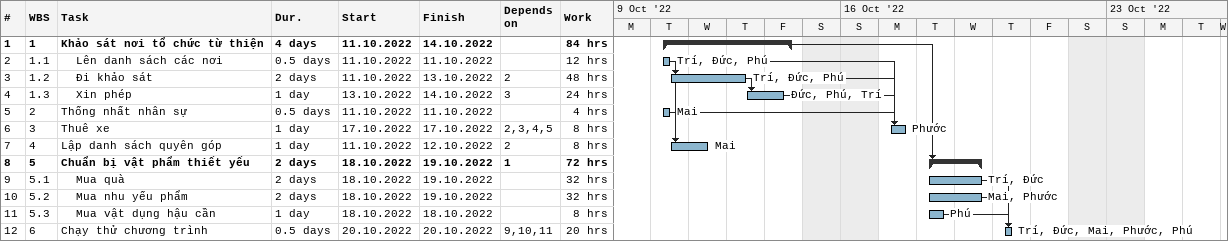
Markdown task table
| ID | WBS | Task | Duration | Start | Finish | Predecessors | Resources | Work (h) |
|---|---|---|---|---|---|---|---|---|
| 1 | 1 | **Khảo sát nơi tổ chức từ thiện** | 4d | 2022-10-11 | 2022-10-14 |  |  | 84 |
| 2 | 1.1 | Lên danh sách các nơi | 0.5d | 2022-10-11 | 2022-10-11 |  | Trí, Đức, Phú | 12 |
| 3 | 1.2 | Đi khảo sát | 2d | 2022-10-11 | 2022-10-13 | 2 | Trí, Đức, Phú | 48 |
| 4 | 1.3 | Xin phép | 1d | 2022-10-13 | 2022-10-14 | 3 | Đức, Phú, Trí | 24 |
| 5 | 2 | Thống nhất nhân sự | 0.5d | 2022-10-11 | 2022-10-11 |  | Mai | 4 |
| 6 | 3 | Thuê xe | 1d | 2022-10-17 | 2022-10-17 | 2, 3, 4, 5 | Phước | 8 |
| 7 | 4 | Lập danh sách quyên góp | 1d | 2022-10-11 | 2022-10-12 | 2 | Mai | 8 |
| 8 | 5 | **Chuẩn bị vật phẩm thiết yếu** | 2d | 2022-10-18 | 2022-10-19 | 1 |  | 72 |
| 9 | 5.1 | Mua quà | 2d | 2022-10-18 | 2022-10-19 |  | Trí, Đức | 32 |
| 10 | 5.2 | Mua nhu yếu phẩm | 2d | 2022-10-18 | 2022-10-19 |  | Mai, Phước | 32 |
| 11 | 5.3 | Mua vật dụng hậu cần | 1d | 2022-10-18 | 2022-10-18 |  | Phú | 8 |
| 12 | 6 | Chạy thử chương trình | 0.5d | 2022-10-20 | 2022-10-20 | 9, 10, 11 | Trí, Đức, Mai, Phước, Phú | 20 |
